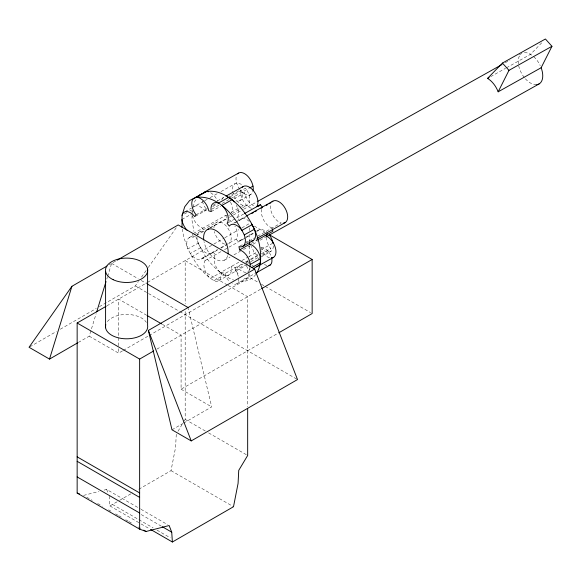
<?xml version="1.0" encoding="UTF-8"?>
<svg xmlns="http://www.w3.org/2000/svg" width="581" height="581" viewBox="0 0 581 581"><rect width="100%" height="100%" fill="white"/><g stroke="black" fill="none" stroke-linecap="round" stroke-linejoin="round"><path stroke-width="0.44" stroke-dasharray="2.9 2.18" d="M192.079 215.493L191.933 219.952L193.931 231.412M192.144 213.714L192.253 210.424M176.268 434.283L175.593 447.348L171.017 470.654L137.465 490.03M191.97 212.043L192.173 210.409M78.319 342.463L89.22 336.174L96.156 313.646M106.817 278.982L107.347 277.246M107.616 276.382L111.617 263.382L116.316 260.666M193.074 207.032L194.94 201.048L197.075 198.317M178.011 431.276L183.821 421.603M184.271 420.869L185.186 419.388L185.186 311.096M99.387 306.674L135.337 285.917L138.431 281.509M141.532 277.101L147.727 268.284M148.242 267.55L176.646 227.149M238.275 276.316A9.87 5.679 60.7 0 0 236.242 271.683L235.225 270.325L237.418 267.209L242.916 264.123M245.879 263.977L247.637 261.486A12.339 7.095 60.7 0 0 249.714 263.716M266.432 237.266A12.339 7.095 60.7 0 0 270.71 248.559L268.516 251.675L261.595 255.553M541.703 42.82L530.54 54.316L506.312 67.883M109.279 264.733L110.833 263.832M29.834 346.828L56.401 331.49M60.308 329.231L96.257 308.475M106.875 305.853L146.804 282.802M147.581 282.344L213.154 244.492M213.931 244.042L224.034 238.21M224.811 237.76L238.791 229.684M241.899 227.89L249.67 223.409M89.22 336.174L118.604 353.139L122.518 350.873M123.303 350.423L148.366 335.956M149.15 335.498L249.67 277.464L258.262 282.424M156.841 349.145L260.869 289.084M162.339 324.329L181.083 335.15L181.083 389.212L277.965 333.276M171.991 429.809L182.892 423.513M183.669 423.07L211.695 406.889L188.28 308.402M109.243 496.087L109.911 505.935L118.742 500.837M119.519 500.386L132.78 492.732M185.107 211.666L191.389 208.143M192.18 207.7L203.887 201.142M204.665 200.706L209.342 198.092M210.119 197.649L217.911 193.284M221.027 191.541L235.051 183.683M184.417 213.997L186.777 212.682M189.922 210.918L191.49 210.039M181.926 219.436L191.352 214.157M217.468 200.917L223.758 197.395M196.058 214.796L208.579 207.78M213.198 205.195L215.5 203.902M195.543 216.19L207.286 209.61M212.668 206.596L217.287 204.011M230.323 196.705L245.487 188.208A12.339 7.095 60.7 0 1 246.359 205.536A12.339 7.095 60.7 0 1 232.77 192.137A12.339 7.095 60.7 0 1 242.299 185.07M211.927 209.116L219.001 205.158M222.073 203.437L249.096 188.302M211.259 211.557L220.686 206.277M233.932 198.862L244.55 192.914A12.339 7.095 60.7 0 0 255.103 206.284M239.786 200.677L250.709 194.555M193.379 233.482L225.886 215.268A12.339 7.095 60.7 0 0 227.977 215.486M231.194 212.297L241.05 206.778M241.805 206.349L243.323 205.5M189.348 237.535L193.277 235.334M194.069 234.891L216.473 222.341M232.044 213.655L241.899 208.136M242.662 207.715L247.208 205.166M238.835 262.249L220.925 272.278A12.339 7.095 60.7 0 1 214.752 281.059C202.319 274.087 194.192 261.363 187.917 248.922A12.339 7.095 60.7 0 1 193.241 237.201L195.594 235.879M196.378 235.436L204.991 230.613M209.603 228.028L226.532 218.55L225.886 215.268M210.402 227.875L228.58 217.693M229.372 217.25L232.538 215.478M233.322 215.035L242.814 209.726M243.599 209.283L257.042 201.752M505.245 62.719L509.987 60.061M519.472 54.745L521.84 53.423M227.868 222.872L243.526 214.099M490.684 76.641L505.535 68.326M233.816 223.068L235.392 222.182M236.176 221.746L245.581 216.473M197.003 237.469A12.339 7.095 60.7 0 0 198.136 243.199L187.917 248.922L183.712 237.135L182.332 229.197M234.789 223.031L245.661 216.938M200.568 247.702L190.357 253.425L191.062 254.485A12.339 7.095 60.7 0 0 202.892 257.732L205.1 260.528A12.339 7.095 60.7 0 0 210.278 278.43L220.489 272.707L229.495 278.35A49.283 28.346 60.7 0 0 233.555 279.977M202.892 257.732L217.715 249.423M220.795 247.702L236.184 239.081A12.339 7.095 60.7 0 0 234.869 226.074M201.505 259.017L217.875 249.845M220.947 248.123L227.098 244.681M239.771 240.592L245.269 237.513M246.061 237.077L255.48 231.797M256.265 231.354L258.625 230.04M205.1 260.528L221.47 251.362M224.549 249.634L245.458 237.919M246.242 237.484L255.669 232.204M239.728 246.199L242.873 244.441M246.017 242.676L248.37 241.362M249.162 240.919L254.543 237.905M257.623 236.176L281.219 222.959A12.339 7.095 60.7 0 1 270.688 204.359M251.341 243.337L257.47 239.909M224.513 260.15L230.04 257.049M233.998 254.834L240.316 251.29M243.483 249.518L252.176 244.652M252.967 244.209L256.918 241.994M260.077 240.222L265.611 237.121M241.907 260.528L248.058 257.078M248.828 256.649L257.354 251.871M261.283 249.67L273.063 243.076M220.925 272.278L225.123 273.433L242.262 263.832M245.335 262.111L249.953 259.525M250.723 259.09L258.414 254.783L258.538 255.546M246.061 262.365L249.932 260.194M250.701 259.765L258.363 255.473M261.428 253.759L270.71 248.559M213.859 280.674L224.077 274.951M235.225 270.325L244.659 265.045M247.753 263.309L250.055 262.016M250.825 261.588L258.516 257.274M218.638 280.725L247.84 264.37M258.124 258.61L260.499 257.274M261.283 256.831L270.775 251.515M237.033 283.572L254.943 273.535M83.599 495.404L98.966 491.439M104.086 490.117L106.65 489.456L140.232 508.847M244.55 192.914L242.074 192.231A12.339 7.095 60.7 0 1 235.901 201.011M257.572 254.551L254.217 253.628A12.339 7.095 60.7 0 0 251.152 246.417M254.355 226.111L265.292 232.429M261.385 284.232L264.508 286.034M265.292 286.484L310.588 312.636M227.36 284.988L185.186 260.637L185.186 303.885M228.137 285.438L247.666 296.709L247.666 406.722M111.617 263.382L138.14 278.698M141.263 280.5L146.724 283.651M135.337 285.917L178.955 311.096M179.732 311.547L297.508 379.553M146.717 315.309L118.604 299.077L118.604 347.728M181.083 389.212L211.695 406.889M185.186 419.388L205.492 431.109M208.615 432.91L247.666 455.46M171.017 470.654L233.497 506.726M141.009 509.297L167.568 524.628M141.263 514.577L161.569 526.299M112.496 504.446L153.108 527.889M157.015 530.148L170.291 537.81M109.911 505.935L140.37 523.517M141.154 523.975L149.745 528.928M86.722 497.205L92.19 500.364M97.659 503.524L102.343 506.225M108.589 509.835L110.935 511.186M115.619 513.894L117.965 515.245M118.742 515.696L122.649 517.947M125.772 519.755L128.118 521.106M128.895 521.556L132.802 523.808M138.271 526.967L141.394 528.768M195.732 236.467C201.157 251.711 210.685 267.107 224.97 275.336A12.339 7.095 60.7 0 0 231.136 266.556L235.341 267.71L235.465 268.473A9.87 5.679 60.7 0 0 239.016 275.133M236.184 239.081L238.392 241.878A12.339 7.095 60.7 0 1 243.664 240.258M198.136 243.199L201.28 248.762A12.339 7.095 60.7 0 0 213.104 252.009L215.319 254.805A12.339 7.095 60.7 0 0 220.489 272.707M106.65 489.456L107.95 492.775M192.594 233.918L193.241 237.201M225.123 273.433L225.246 274.196A9.87 5.679 60.7 0 0 229.931 282.01M249.67 227.912L249.67 230.613M249.67 234.216L249.67 241.427M249.67 245.93L249.67 256.744M249.67 267.558L249.67 270.259M249.67 273.862L249.67 277.464M118.604 348.636L118.604 353.139M107.398 321.562A21.105 12.186 0 0 1 127.333 314.444A21.105 12.186 0 0 1 146.361 322.353M197.308 235.029A12.339 7.095 60.7 0 1 203.452 231.478L202.813 228.195A12.339 7.095 60.7 0 1 192.253 214.832M254.187 266.352A12.339 7.095 60.7 0 1 251.951 265.379M249.256 221.397A12.339 7.095 60.7 0 0 239.51 220.388L237.295 217.584A12.339 7.095 60.7 0 0 236.365 205.289M248.893 273.6A9.87 5.679 60.7 0 1 242.538 277.936M246.453 265.96A9.87 5.679 60.7 0 1 248.494 270.593M221.731 199.9A12.339 7.095 60.7 0 1 225.559 196.843M202.435 201.295A12.339 7.095 60.7 0 0 206.27 209.073L204.977 210.903A12.339 7.095 60.7 0 0 193.56 207.163M210.685 192.754A12.339 7.095 60.7 0 1 217.853 201.476M229.328 219.872A12.339 7.095 60.7 0 1 233.083 223.416M230.889 197.874A12.339 7.095 60.7 0 1 229.35 196.146L240.265 190.031A12.339 7.095 60.7 0 0 252.967 191.345M230.577 202.072A12.339 7.095 60.7 0 1 231.507 213.067M229.771 214.934A12.339 7.095 60.7 0 1 228.609 215.384M224.745 244.158A12.339 7.095 60.7 0 1 214.353 231.507M213.91 227.992A12.339 7.095 60.7 0 1 225.907 225.689A12.339 7.095 60.7 0 1 228.631 243.817M246.467 241.58A12.339 7.095 60.7 0 1 247.586 242.415M272.235 227.992A12.339 7.095 60.7 0 1 261.704 209.392M269.511 257.768A12.339 7.095 60.7 0 1 261.588 250.934M251.493 208.303A12.339 7.095 60.7 0 1 240.962 189.704M266.802 265.466A9.87 5.679 60.7 0 1 264.406 264.297M261.123 247.651A9.87 5.679 60.7 0 1 268.015 250.999L269.533 253.033A9.87 5.679 60.7 0 1 271.567 257.666M273.346 245.857A12.339 7.095 60.7 0 1 260.339 246.983M257.187 241.427A12.339 7.095 60.7 0 1 256.497 239.205M257.238 231.325A12.339 7.095 60.7 0 1 266.984 232.335M239.793 189.399A12.339 7.095 60.7 0 1 236.293 176.29M255.785 274.399A49.283 28.346 60.7 0 1 238.283 281.117M238.653 278.604A9.87 5.679 60.7 0 1 232.32 283.659M246.061 272.293A12.339 7.095 60.7 0 1 237.418 267.209M250.12 268.524A12.339 7.095 60.7 0 1 249.598 269.875M249.242 270.455A12.339 7.095 60.7 0 1 247.862 271.741M227.716 255.582A17.524 10.08 60.7 0 1 215.812 259.249A17.524 10.08 60.7 0 1 204.004 241.645M536.561 84.703A17.524 10.08 60.7 0 1 524.846 78.181M524.28 77.491A17.524 10.08 60.7 0 1 518.601 65.413M518.339 63.794A17.524 10.08 60.7 0 1 519.879 55.246M524.396 52.631A17.524 10.08 60.7 0 1 532.457 55.623M533.714 56.669A17.524 10.08 60.7 0 1 540.25 65.653"/><path stroke-width="0.87" d="M256.301 273.68A49.283 28.346 60.7 0 0 260.339 262.801C262.489 242.662 253.49 222.944 240.73 207.816C231.913 198.506 219.967 189.312 206.357 191.57L189.529 200.627L184.729 206.771L182.064 215.319L182.027 227.432M250.171 266.875L250.142 263.295A12.339 7.095 60.7 0 0 239.59 249.924L238.944 246.642A12.339 7.095 60.7 0 0 244.26 234.913L254.478 229.19L251.333 223.634M256.279 266.57A12.339 7.095 60.7 0 0 260.339 262.801L260.361 257.572A12.339 7.095 60.7 0 0 249.808 244.202L249.322 241.74M71.913 286.302L29.05 347.278L49.516 359.094L71.913 286.302L106.94 266.076M96.686 311.91L106.018 281.582M498.157 91.813L508.971 70.359L551.95 46.284L545.421 38.992L502.442 63.068L487.561 78.391A17.524 10.08 60.7 0 1 498.157 91.813L541.136 67.737L551.95 46.284M198.68 196.269L199.748 194.904L206.357 191.57A12.339 7.095 60.7 0 1 208.448 191.788M203.176 193.408L204.556 192.122L238.551 173.08M117.101 260.215L178.193 224.941L254.652 269.083L297.508 379.553L191.229 440.914L171.991 429.809L148.366 330.444L254.652 269.083M247.666 408.53L247.666 455.46L238.747 470.349L238.072 483.421L233.497 506.726L172.39 542.008L171.722 532.16L169.129 525.529L146.078 531.477L139.636 529.153L77.15 493.08L77.15 323.007L106.091 306.303M49.516 359.094L77.542 342.913M77.15 323.007L139.636 359.08L153.711 350.953M261.646 288.634L312.15 259.482L312.15 313.537L278.742 332.826M203.728 192.899L192.957 199.13A12.339 7.095 60.7 0 0 196.058 214.796L194.758 216.626A12.339 7.095 60.7 0 0 182.064 215.319M226.096 196.087L243.221 186.486M228.536 197.446L218.318 203.168L217.432 202.776A12.339 7.095 60.7 0 0 211.259 211.557L208.782 210.881A12.339 7.095 60.7 0 0 196.138 197.293C218.928 194.969 235.298 216.619 244.26 234.913M249.874 187.859L252.996 186.116M234.201 201.927A12.339 7.095 60.7 0 0 232.124 199.69L221.906 205.413A12.339 7.095 60.7 0 1 227.084 223.307L229.292 226.111A12.339 7.095 60.7 0 1 241.115 229.357L241.827 230.417L252.045 224.694M207.243 229.648L208.819 228.761M257.833 201.309L502.078 64.491M244.303 213.663L260.375 204.665L262.583 207.461L261.043 208.325M487.561 78.391L489.122 77.52M246.366 216.038L272.954 201.142M251.813 213.496L253.352 212.631M254.892 211.767L256.432 210.91M266.323 205.362L267.826 204.527M269.323 203.684L270.819 202.849M242.829 246.308L253.047 240.585M256.955 238.392L285.104 222.625M239.59 249.924L249.808 244.202M257.47 239.909L272.881 231.274L272.395 228.812M266.403 236.678L539.11 83.918M250.258 264.406L260.47 258.683M251.689 267.645L260.339 262.801M253.36 268.654L273.404 257.427M255.705 273.106L270.325 264.921M204.556 192.122L206.357 191.57M77.15 493.08L79.568 493.952M227.643 197.053L232.124 199.69M269.192 234.68L312.15 259.482M147.501 284.102L188.07 307.523M147.501 315.759L161.554 323.878M77.15 456.855L139.636 492.928M77.15 461.314L139.636 497.387M77.15 476.928L139.636 513.001M162.353 526.749L171.722 532.16M150.523 529.385L172.39 542.008M143.732 530.126L146.078 531.477M502.442 63.068L508.971 70.359M148.366 330.444L191.229 440.914M181.926 219.436L182.035 220.555A12.339 7.095 60.7 0 0 187.053 230.236M147.603 269.126L147.603 325.454A21.105 12.186 0 0 1 125.859 338.796A21.105 12.186 0 0 1 105.786 324.605M139.636 359.08L139.636 529.153M105.589 271.458L105.589 327.786M254.478 229.19A12.339 7.095 60.7 0 1 251.246 241.137M258.436 206.211A12.339 7.095 60.7 0 1 257.194 206.502M260.375 204.665A12.339 7.095 60.7 0 1 258.988 205.943M271.973 201.927A12.339 7.095 60.7 0 1 285.431 208.804A12.339 7.095 60.7 0 1 283.31 223.177M266.468 236.409A12.339 7.095 60.7 0 1 267.26 233.468M269.54 235.196A12.339 7.095 60.7 0 1 273.063 243.076M242.248 187.271A12.339 7.095 60.7 0 1 253.984 191.44A12.339 7.095 60.7 0 1 256.766 206.683M237.578 173.857A12.339 7.095 60.7 0 1 247.985 176.428A12.339 7.095 60.7 0 1 253.134 190.583M265.132 235.61A12.339 7.095 60.7 0 1 275.329 247.521A12.339 7.095 60.7 0 1 271.603 257.986M271.567 257.666A9.87 5.679 60.7 0 1 268.981 265.561M203.742 240.018A17.524 10.08 60.7 0 1 215.776 230.454A17.524 10.08 60.7 0 1 228.035 253.919M541.136 67.737A17.524 10.08 60.7 0 1 536.561 84.703M113.172 279.693A21.105 12.186 0 0 0 147.407 272.307A21.105 12.186 0 0 0 119.207 258.879A21.105 12.186 0 0 0 113.172 279.693"/></g></svg>
